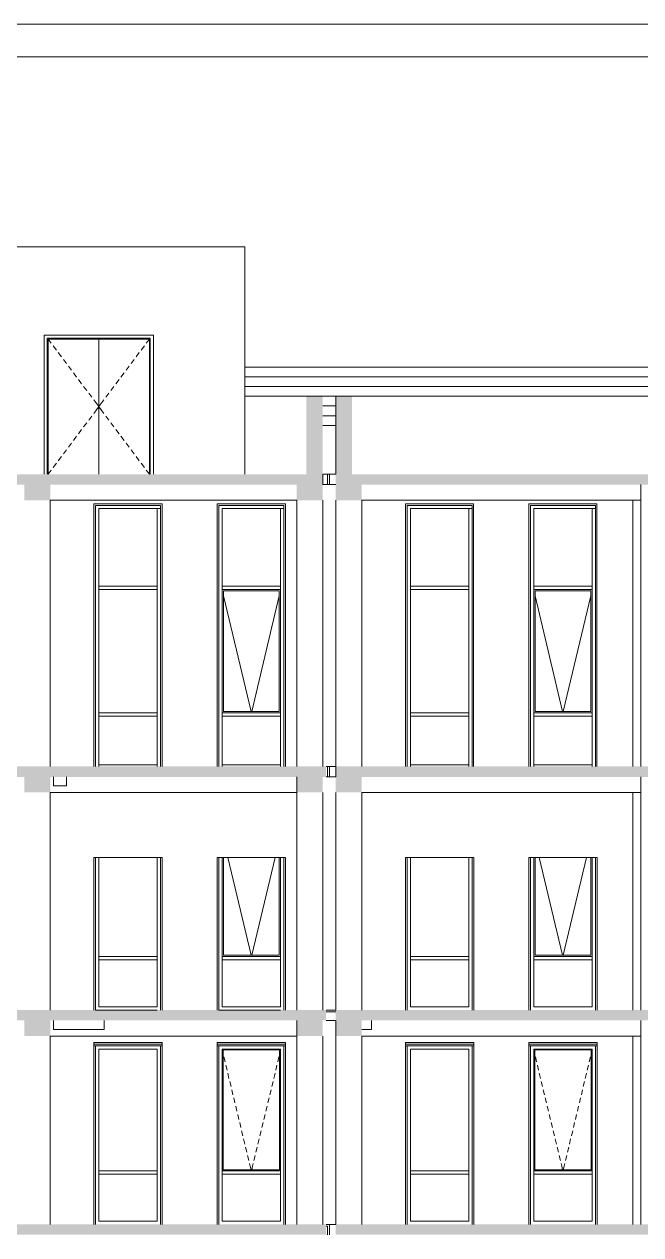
# Model space of a CAD drawing. Header units: millimetres. Extents: x 1499747 to 4230374, y -28481 to 441852.
# Drawn here: x 2379544 to 2389045, y 13355 to 31994 of the extents above; entities that cross this region are included whole.
import ezdxf
from ezdxf.xclip import XClip

# ---------------------------------------------------------------- set-up
doc = ezdxf.new("R2010")
doc.units = ezdxf.units.MM
doc.header["$MEASUREMENT"] = 0
doc.header["$XCLIPFRAME"] = 0
for name, color, linetype, lineweight in [('1 Разрез_23_0_Ном._пера__7_Ном._пера__7', 7, 'Continuous', 18), ('1 Разрез_23_Витражные окна_Ном._пера__1_Ном._пера__7', 7, 'Continuous', 18), ('1 Разрез_23_Витражные окна_Ном._пера__92_Ном._пера__233', 233, 'Continuous', 18), ('1 Разрез_23_Выступы_Ном._пера__1_Ном._пера__7', 7, 'Continuous', 18), ('1 Разрез_23_Двери Archicad_Ном._пера__3_Ном._пера__30', 30, 'Continuous', 18), ('1 Разрез_23_Конструктив - Балки_Ном._пера__10_Ном._пера__134', 134, 'Continuous', 18), ('1 Разрез_23_Конструктив - Балки_Ном._пера__7', 7, 'Continuous', 18), ('1 Разрез_23_Конструктив - Колонны_Ном._пера__8_Ном._пера__12', 12, 'Continuous', 18), ('1 Разрез_23_Конструктив - Отвестрия для Шахты в перекрытие_Ном._пера__1_Ном._пера__7', 7, 'Continuous', 18), ('1 Разрез_23_Конструктив - Перекрытия_Ном._пера__7', 7, 'Continuous', 18), ('1 Разрез_23_Конструктив - Стены Ненесущие Газоблок_Ном._пера__1_Ном._пера__7', 7, 'Continuous', 18), ('1 Разрез_23_Конструктив - Стены Ненесущие Газоблок_Ном._пера__7', 7, 'Continuous', 18), ('1 Разрез_23_Конструктив - Стены Ненесущие Газоблок_Ном._пера__87_Ном._пера__251', 251, 'Continuous', 18), ('1 Разрез_23_Конструктив - Стены Ненесущие_Ном._пера__87_Ном._пера__251', 251, 'Continuous', 18), ('1 Разрез_23_Окна Archicad_Ном._пера__87_Ном._пера__251', 251, 'Continuous', 18), ('1 Разрез_23_Парапет_Ном._пера__20_Ном._пера__1', 1, 'Continuous', 18), ('1 Разрез_23_Ребра Навес_Ном._пера__1_Ном._пера__7', 7, 'Continuous', 18)]:
    doc.layers.add(name, color=color, linetype=linetype, lineweight=lineweight)
doc.layers.add('Чертеж и Рисунок', color=7, linetype='Continuous')

# ---------------------------------------------------------------- blocks, each defined once
blk = doc.blocks.new('Чертеж_1_23', base_point=(1274000, 29700))
at = {"layer": '1 Разрез_23_Конструктив - Балки_Ном._пера__7', "linetype": 'Continuous'}
for points in [[(1273742, 52580), (1273342, 52580), (1273342, 52340), (1273742, 52340)], [(1277942, 52580), (1277542, 52580), (1277542, 52340), (1277942, 52340)], [(1278542, 52580), (1278142, 52580), (1278142, 52340), (1278542, 52340)], [(1273742, 48080), (1273342, 48080), (1273342, 47840), (1273742, 47840)], [(1277942, 48080), (1277542, 48080), (1277542, 47840), (1277942, 47840)], [(1278542, 48080), (1278142, 48080), (1278142, 47840), (1278542, 47840)], [(1273742, 44330), (1273342, 44330), (1273342, 44090), (1273742, 44090)], [(1277942, 44330), (1277542, 44330), (1277542, 44090), (1277942, 44090)], [(1278542, 44330), (1278142, 44330), (1278142, 44090), (1278542, 44090)]]:
    blk.add_hatch(color=256, dxfattribs=at).paths.add_polyline_path(points)
at = {"layer": '1 Разрез_23_Конструктив - Перекрытия_Ном._пера__7', "linetype": 'Continuous'}
for points in [[(1256659, 52740), (1256659, 52580), (1277941, 52580), (1277941, 52740)], [(1278142, 52740), (1278142, 52580), (1292692, 52580), (1292692, 52740)], [(1256659, 48240), (1256659, 48080), (1277992, 48080), (1277992, 48240)], [(1278142, 48240), (1278142, 48080), (1287892, 48080), (1287892, 48240)], [(1277992, 44490), (1256659, 44490), (1256659, 44330), (1277992, 44330)], [(1278142, 44490), (1278142, 44330), (1287892, 44330), (1287892, 44490)], [(1256659, 41030), (1277992, 41030), (1277992, 41190), (1256659, 41190)], [(1287892, 41190), (1278142, 41190), (1278142, 41030), (1287892, 41030)]]:
    blk.add_hatch(color=256, dxfattribs=at).paths.add_polyline_path(points)
at = {"layer": '1 Разрез_23_Конструктив - Стены Ненесущие Газоблок_Ном._пера__7', "linetype": 'Continuous'}
for points in [[(1277691, 53940), (1277691, 52740), (1277941, 52740), (1277941, 53940)], [(1278392, 52740), (1278392, 53940), (1278142, 53940), (1278142, 52740)]]:
    blk.add_hatch(color=256, dxfattribs=at).paths.add_polyline_path(points)
at = {"layer": '1 Разрез_23_0_Ном._пера__7_Ном._пера__7', "linetype": 'Continuous', "flags": 128}
blk.add_lwpolyline([(1316000, 59668), (1232000, 59668)], dxfattribs=at)
blk.add_lwpolyline([(1234000, 59168), (1234000, 768), (1315500, 768), (1315500, 59168)], close=True, dxfattribs=at)
at = {"layer": '1 Разрез_23_Витражные окна_Ном._пера__1_Ном._пера__7', "linetype": 'Continuous'}
for p, q in [((1274442, 52260), (1275392, 52260)), ((1274442, 51280), (1274442, 52260)), ((1274492, 52210), (1275392, 52210)), ((1274492, 51280), (1274492, 52210)), ((1275392, 52260), (1275442, 52260)), ((1275392, 52210), (1275442, 52210)), ((1275392, 52210), (1275392, 51280)), ((1275442, 52260), (1275442, 52210)), ((1275442, 52210), (1275442, 51280)), ((1276342, 52260), (1277292, 52260)), ((1276342, 51280), (1276342, 52260)), ((1276392, 52210), (1277292, 52210)), ((1276392, 51280), (1276392, 52210)), ((1277292, 52260), (1277342, 52260)), ((1277292, 52210), (1277342, 52210)), ((1277292, 52210), (1277292, 51280)), ((1277342, 52260), (1277342, 52210)), ((1277342, 52210), (1277342, 51280)), ((1279242, 52260), (1280192, 52260)), ((1279242, 51280), (1279242, 52260)), ((1279292, 52210), (1280192, 52210)), ((1279292, 51280), (1279292, 52210)), ((1280192, 52260), (1280242, 52260)), ((1280192, 52210), (1280242, 52210)), ((1280192, 52210), (1280192, 51280)), ((1280242, 52260), (1280242, 52210)), ((1280242, 52210), (1280242, 51280)), ((1281142, 52260), (1282092, 52260)), ((1281142, 51280), (1281142, 52260)), ((1281192, 52210), (1282092, 52210)), ((1281192, 51280), (1281192, 52210)), ((1282092, 52260), (1282142, 52260)), ((1282092, 52210), (1282142, 52210)), ((1282092, 52210), (1282092, 51280)), ((1282142, 52260), (1282142, 52210)), ((1282142, 52210), (1282142, 51280)), ((1274442, 50990), (1274442, 51280)), ((1274492, 51015), (1274492, 51280)), ((1275392, 51280), (1275392, 50990)), ((1275442, 51280), (1275442, 50990)), ((1276342, 50990), (1276342, 51280)), ((1276392, 51015), (1276392, 51280)), ((1277292, 51280), (1277292, 50990)), ((1277342, 51280), (1277342, 50990)), ((1279242, 50990), (1279242, 51280)), ((1279292, 51015), (1279292, 51280)), ((1280192, 51280), (1280192, 50990)), ((1280242, 51280), (1280242, 50990)), ((1281142, 50990), (1281142, 51280)), ((1281192, 51015), (1281192, 51280)), ((1282092, 51280), (1282092, 50990)), ((1282142, 51280), (1282142, 50990)), ((1274442, 49040), (1274442, 50990)), ((1274492, 50990), (1274492, 51015)), ((1275392, 51015), (1274492, 51015)), ((1274492, 50965), (1274492, 50990)), ((1274492, 49065), (1274492, 50965)), ((1275392, 50965), (1274492, 50965)), ((1275392, 50990), (1275392, 50560)), ((1275442, 50990), (1275442, 50560)), ((1276342, 49040), (1276342, 50990)), ((1276392, 50990), (1276392, 51015)), ((1277292, 51015), (1276392, 51015)), ((1276392, 50965), (1276392, 50990)), ((1276392, 49065), (1276392, 50965)), ((1277292, 50965), (1276392, 50965)), ((1276412, 50945), (1276412, 49085)), ((1277272, 50945), (1276412, 50945)), ((1277272, 49085), (1277272, 50945)), ((1277292, 50990), (1277292, 50560)), ((1277342, 50990), (1277342, 50560)), ((1279242, 49040), (1279242, 50990)), ((1279292, 50990), (1279292, 51015)), ((1280192, 51015), (1279292, 51015)), ((1279292, 50965), (1279292, 50990)), ((1279292, 49065), (1279292, 50965)), ((1280192, 50965), (1279292, 50965)), ((1280192, 50990), (1280192, 50560)), ((1280242, 50990), (1280242, 50560)), ((1281142, 49040), (1281142, 50990)), ((1281192, 50990), (1281192, 51015)), ((1282092, 51015), (1281192, 51015)), ((1281192, 50965), (1281192, 50990)), ((1281192, 49065), (1281192, 50965)), ((1282092, 50965), (1281192, 50965)), ((1281212, 50945), (1281212, 49085)), ((1282072, 50945), (1281212, 50945)), ((1282072, 49085), (1282072, 50945)), ((1282092, 50990), (1282092, 50560)), ((1282142, 50990), (1282142, 50560)), ((1275392, 50560), (1275392, 49040)), ((1275442, 50560), (1275442, 49040)), ((1277292, 50560), (1277292, 49040)), ((1277342, 50560), (1277342, 49040)), ((1280192, 50560), (1280192, 49040)), ((1280242, 50560), (1280242, 49040)), ((1282092, 50560), (1282092, 49040)), ((1282142, 50560), (1282142, 49040)), ((1274442, 48690), (1274442, 49040)), ((1274492, 49040), (1274492, 49065)), ((1275392, 49065), (1274492, 49065)), ((1274492, 49015), (1274492, 49040)), ((1275392, 49040), (1275392, 48690)), ((1275442, 49040), (1275442, 48690)), ((1276342, 48690), (1276342, 49040)), ((1276392, 49040), (1276392, 49065)), ((1277292, 49065), (1276392, 49065)), ((1276392, 49015), (1276392, 49040)), ((1276412, 49085), (1277272, 49085)), ((1277292, 49040), (1277292, 48690)), ((1277342, 49040), (1277342, 48690)), ((1279242, 48690), (1279242, 49040)), ((1279292, 49040), (1279292, 49065)), ((1280192, 49065), (1279292, 49065)), ((1279292, 49015), (1279292, 49040)), ((1280192, 49040), (1280192, 48690)), ((1280242, 49040), (1280242, 48690)), ((1281142, 48690), (1281142, 49040)), ((1281192, 49040), (1281192, 49065)), ((1282092, 49065), (1281192, 49065)), ((1281192, 49015), (1281192, 49040)), ((1281212, 49085), (1282072, 49085)), ((1282092, 49040), (1282092, 48690)), ((1282142, 49040), (1282142, 48690)), ((1275392, 49015), (1274492, 49015)), ((1274492, 48690), (1274492, 49015)), ((1277292, 49015), (1276392, 49015)), ((1276392, 48690), (1276392, 49015)), ((1280192, 49015), (1279292, 49015)), ((1279292, 48690), (1279292, 49015)), ((1282092, 49015), (1281192, 49015)), ((1281192, 48690), (1281192, 49015)), ((1274442, 48240), (1274442, 48690)), ((1274492, 48265), (1274492, 48690)), ((1275392, 48690), (1275392, 48240)), ((1275442, 48690), (1275442, 48240)), ((1276342, 48240), (1276342, 48690)), ((1276392, 48265), (1276392, 48690)), ((1277292, 48690), (1277292, 48240)), ((1277342, 48690), (1277342, 48240)), ((1279242, 48240), (1279242, 48690)), ((1279292, 48265), (1279292, 48690)), ((1280192, 48690), (1280192, 48240)), ((1280242, 48690), (1280242, 48240)), ((1281142, 48240), (1281142, 48690)), ((1281192, 48265), (1281192, 48690)), ((1282092, 48690), (1282092, 48240)), ((1282142, 48690), (1282142, 48240)), ((1274492, 48240), (1274492, 48265)), ((1275392, 48265), (1274492, 48265)), ((1276392, 48240), (1276392, 48265)), ((1277292, 48265), (1276392, 48265)), ((1279292, 48240), (1279292, 48265)), ((1280192, 48265), (1279292, 48265)), ((1281192, 48240), (1281192, 48265)), ((1282092, 48265), (1281192, 48265)), ((1274442, 46100), (1274442, 46840)), ((1274492, 46100), (1274492, 46840)), ((1275392, 46840), (1275392, 46790)), ((1275392, 46790), (1275392, 46100)), ((1275442, 46840), (1275442, 46790)), ((1275442, 46790), (1275442, 46100)), ((1276342, 46100), (1276342, 46840)), ((1276392, 46100), (1276392, 46840)), ((1276412, 46840), (1276412, 45335)), ((1277272, 45335), (1277272, 46840)), ((1277292, 46840), (1277292, 46790)), ((1277292, 46790), (1277292, 46100)), ((1277342, 46840), (1277342, 46790)), ((1277342, 46790), (1277342, 46100)), ((1279242, 46100), (1279242, 46840)), ((1279292, 46100), (1279292, 46840)), ((1280192, 46840), (1280192, 46790)), ((1280192, 46790), (1280192, 46100)), ((1280242, 46840), (1280242, 46790)), ((1280242, 46790), (1280242, 46100)), ((1281142, 46100), (1281142, 46840)), ((1281192, 46100), (1281192, 46840)), ((1281212, 46840), (1281212, 45335)), ((1282072, 45335), (1282072, 46840)), ((1282092, 46840), (1282092, 46790)), ((1282092, 46790), (1282092, 46100)), ((1282142, 46840), (1282142, 46790)), ((1282142, 46790), (1282142, 46100)), ((1274442, 45290), (1274442, 46100)), ((1274492, 45315), (1274492, 46100)), ((1275392, 46100), (1275392, 45390)), ((1275442, 46100), (1275442, 45390)), ((1276342, 45290), (1276342, 46100)), ((1276392, 45315), (1276392, 46100)), ((1277292, 46100), (1277292, 45390)), ((1277342, 46100), (1277342, 45390)), ((1279242, 45290), (1279242, 46100)), ((1279292, 45315), (1279292, 46100)), ((1280192, 46100), (1280192, 45390)), ((1280242, 46100), (1280242, 45390)), ((1281142, 45290), (1281142, 46100)), ((1281192, 45315), (1281192, 46100)), ((1282092, 46100), (1282092, 45390)), ((1282142, 46100), (1282142, 45390)), ((1274492, 45290), (1274492, 45315)), ((1275392, 45315), (1274492, 45315)), ((1275392, 45390), (1275392, 45290)), ((1275442, 45390), (1275442, 45290)), ((1276392, 45290), (1276392, 45315)), ((1277292, 45315), (1276392, 45315)), ((1276412, 45335), (1277272, 45335)), ((1277292, 45390), (1277292, 45290)), ((1277342, 45390), (1277342, 45290)), ((1279292, 45290), (1279292, 45315)), ((1280192, 45315), (1279292, 45315)), ((1280192, 45390), (1280192, 45290)), ((1280242, 45390), (1280242, 45290)), ((1281192, 45290), (1281192, 45315)), ((1282092, 45315), (1281192, 45315)), ((1281212, 45335), (1282072, 45335)), ((1282092, 45390), (1282092, 45290)), ((1282142, 45390), (1282142, 45290)), ((1274442, 44490), (1274442, 45290)), ((1274492, 44540), (1274492, 45290)), ((1275392, 45265), (1274492, 45265)), ((1275392, 45290), (1275392, 44540)), ((1275442, 45290), (1275442, 44490)), ((1276342, 44490), (1276342, 45290)), ((1276392, 44540), (1276392, 45290)), ((1277292, 45265), (1276392, 45265)), ((1277292, 45290), (1277292, 44540)), ((1277342, 45290), (1277342, 44490)), ((1279242, 44490), (1279242, 45290)), ((1279292, 44540), (1279292, 45290)), ((1280192, 45265), (1279292, 45265)), ((1280192, 45290), (1280192, 44540)), ((1280242, 45290), (1280242, 44490)), ((1281142, 44490), (1281142, 45290)), ((1281192, 44540), (1281192, 45290)), ((1282092, 45265), (1281192, 45265)), ((1282092, 45290), (1282092, 44540)), ((1282142, 45290), (1282142, 44490)), ((1275392, 44490), (1274442, 44490)), ((1275392, 44540), (1274492, 44540)), ((1277292, 44490), (1276342, 44490)), ((1277292, 44540), (1276392, 44540)), ((1280192, 44540), (1279292, 44540)), ((1282092, 44540), (1281192, 44540)), ((1274442, 43590), (1274442, 43940)), ((1274942, 43940), (1274442, 43940)), ((1274492, 43590), (1274492, 43890)), ((1274942, 43890), (1274492, 43890)), ((1275442, 43940), (1274942, 43940)), ((1275392, 43890), (1274942, 43890)), ((1275392, 43590), (1275392, 43890)), ((1275442, 43590), (1275442, 43940)), ((1276342, 43590), (1276342, 43940)), ((1276842, 43940), (1276342, 43940)), ((1276392, 43590), (1276392, 43890)), ((1276842, 43890), (1276392, 43890)), ((1276407, 43875), (1277277, 43875)), ((1276407, 42030), (1276407, 43875)), ((1277342, 43940), (1276842, 43940)), ((1277292, 43890), (1276842, 43890)), ((1277277, 43875), (1277277, 42030)), ((1277292, 43590), (1277292, 43890)), ((1277342, 43590), (1277342, 43940)), ((1279242, 43590), (1279242, 43940)), ((1279742, 43940), (1279242, 43940)), ((1279292, 43590), (1279292, 43890)), ((1279742, 43890), (1279292, 43890)), ((1280242, 43940), (1279742, 43940)), ((1280192, 43890), (1279742, 43890)), ((1280192, 43590), (1280192, 43890)), ((1280242, 43590), (1280242, 43940)), ((1281142, 43590), (1281142, 43940)), ((1281642, 43940), (1281142, 43940)), ((1281192, 43590), (1281192, 43890)), ((1281642, 43890), (1281192, 43890)), ((1281207, 43875), (1282077, 43875)), ((1281207, 42030), (1281207, 43875)), ((1282142, 43940), (1281642, 43940)), ((1282092, 43890), (1281642, 43890)), ((1282077, 43875), (1282077, 42030)), ((1282092, 43590), (1282092, 43890)), ((1282142, 43590), (1282142, 43940)), ((1274442, 42190), (1274442, 43590)), ((1274492, 42190), (1274492, 43590)), ((1275392, 42190), (1275392, 43590)), ((1275442, 42190), (1275442, 43590)), ((1276342, 42190), (1276342, 43590)), ((1276392, 42190), (1276392, 43590)), ((1277292, 42190), (1277292, 43590)), ((1277342, 42190), (1277342, 43590)), ((1279242, 42190), (1279242, 43590)), ((1279292, 42190), (1279292, 43590)), ((1280192, 42190), (1280192, 43590)), ((1280242, 42190), (1280242, 43590)), ((1281142, 42190), (1281142, 43590)), ((1281192, 42190), (1281192, 43590)), ((1282092, 42190), (1282092, 43590)), ((1282142, 42190), (1282142, 43590)), ((1274442, 41990), (1274442, 42190)), ((1274492, 42015), (1274492, 42190)), ((1275392, 41990), (1275392, 42190)), ((1275442, 41990), (1275442, 42190)), ((1276342, 41990), (1276342, 42190)), ((1276392, 42015), (1276392, 42190)), ((1277292, 41990), (1277292, 42190)), ((1277342, 41990), (1277342, 42190)), ((1279242, 41990), (1279242, 42190)), ((1279292, 42015), (1279292, 42190)), ((1280192, 41990), (1280192, 42190)), ((1280242, 41990), (1280242, 42190)), ((1281142, 41990), (1281142, 42190)), ((1281192, 42015), (1281192, 42190)), ((1282092, 41990), (1282092, 42190)), ((1282142, 41990), (1282142, 42190)), ((1274442, 41190), (1274442, 41990)), ((1274492, 42015), (1274942, 42015)), ((1274492, 41990), (1274492, 42015)), ((1274492, 41965), (1274492, 41990)), ((1274492, 41965), (1274942, 41965)), ((1274492, 41240), (1274492, 41965)), ((1274942, 42015), (1275392, 42015)), ((1274942, 41965), (1275392, 41965)), ((1275392, 41240), (1275392, 41990)), ((1275442, 41190), (1275442, 41990)), ((1276342, 41190), (1276342, 41990)), ((1276392, 42015), (1276842, 42015)), ((1276392, 41990), (1276392, 42015)), ((1276392, 41965), (1276392, 41990)), ((1276392, 41965), (1276842, 41965)), ((1276392, 41240), (1276392, 41965)), ((1277277, 42030), (1276407, 42030)), ((1276842, 42015), (1277292, 42015)), ((1276842, 41965), (1277292, 41965)), ((1277292, 41240), (1277292, 41990)), ((1277342, 41190), (1277342, 41990)), ((1279242, 41190), (1279242, 41990)), ((1279292, 42015), (1279742, 42015)), ((1279292, 41990), (1279292, 42015)), ((1279292, 41965), (1279292, 41990)), ((1279292, 41965), (1279742, 41965)), ((1279292, 41240), (1279292, 41965)), ((1279742, 42015), (1280192, 42015)), ((1279742, 41965), (1280192, 41965)), ((1280192, 41240), (1280192, 41990)), ((1280242, 41190), (1280242, 41990)), ((1281142, 41190), (1281142, 41990)), ((1281192, 42015), (1281642, 42015)), ((1281192, 41990), (1281192, 42015)), ((1281192, 41965), (1281192, 41990)), ((1281192, 41965), (1281642, 41965)), ((1281192, 41240), (1281192, 41965)), ((1282077, 42030), (1281207, 42030)), ((1281642, 42015), (1282092, 42015)), ((1281642, 41965), (1282092, 41965)), ((1282092, 41240), (1282092, 41990)), ((1282142, 41190), (1282142, 41990)), ((1274492, 41240), (1274942, 41240)), ((1274942, 41240), (1275392, 41240)), ((1276392, 41240), (1276842, 41240)), ((1276842, 41240), (1277292, 41240)), ((1279292, 41240), (1279742, 41240)), ((1279742, 41240), (1280192, 41240)), ((1281192, 41240), (1281642, 41240)), ((1281642, 41240), (1282092, 41240))]:
    blk.add_line(p, q, dxfattribs=at)
at = {"layer": '1 Разрез_23_Витражные окна_Ном._пера__92_Ном._пера__233', "linetype": 'Continuous'}
for p, q in [((1276412, 50865), (1276836, 49085)), ((1277272, 50865), (1276848, 49085)), ((1281212, 50865), (1281636, 49085)), ((1282072, 50865), (1281648, 49085)), ((1276477, 46840), (1276836, 45335)), ((1277206, 46840), (1276848, 45335)), ((1281277, 46840), (1281636, 45335)), ((1282006, 46840), (1281648, 45335)), ((1276392, 43874), (1276406, 43817)), ((1277292, 43874), (1277278, 43817)), ((1281192, 43874), (1281206, 43817)), ((1282092, 43874), (1282078, 43817)), ((1276418, 43768), (1276436, 43691)), ((1276448, 43642), (1276467, 43564)), ((1277236, 43642), (1277217, 43564)), ((1277267, 43768), (1277248, 43691)), ((1281217, 43768), (1281236, 43691)), ((1281248, 43642), (1281267, 43564)), ((1282036, 43642), (1282017, 43564)), ((1282066, 43768), (1282048, 43691)), ((1276479, 43516), (1276497, 43438)), ((1277206, 43516), (1277187, 43438)), ((1281278, 43516), (1281297, 43438)), ((1282005, 43516), (1281987, 43438)), ((1276509, 43389), (1276528, 43311)), ((1276540, 43263), (1276558, 43185)), ((1277145, 43263), (1277126, 43185)), ((1277175, 43389), (1277156, 43311)), ((1281309, 43389), (1281328, 43311)), ((1281339, 43263), (1281358, 43185)), ((1281944, 43263), (1281926, 43185)), ((1281975, 43389), (1281956, 43311)), ((1276570, 43136), (1276589, 43059)), ((1277114, 43136), (1277095, 43059)), ((1281370, 43136), (1281389, 43059)), ((1281914, 43136), (1281895, 43059)), ((1276601, 43010), (1276619, 42932)), ((1276631, 42884), (1276650, 42806)), ((1277053, 42884), (1277034, 42806)), ((1277084, 43010), (1277065, 42932)), ((1281400, 43010), (1281419, 42932)), ((1281431, 42884), (1281450, 42806)), ((1281853, 42884), (1281834, 42806)), ((1281883, 43010), (1281865, 42932)), ((1276662, 42757), (1276680, 42680)), ((1277023, 42757), (1277004, 42680)), ((1281461, 42757), (1281480, 42680)), ((1281822, 42757), (1281804, 42680)), ((1276692, 42631), (1276711, 42553)), ((1276723, 42505), (1276741, 42427)), ((1276962, 42505), (1276943, 42427)), ((1276992, 42631), (1276973, 42553)), ((1281492, 42631), (1281511, 42553)), ((1281522, 42505), (1281541, 42427)), ((1281761, 42505), (1281743, 42427)), ((1281792, 42631), (1281773, 42553)), ((1276753, 42378), (1276772, 42300)), ((1276931, 42378), (1276912, 42300)), ((1281553, 42378), (1281572, 42300)), ((1281731, 42378), (1281712, 42300)), ((1276784, 42252), (1276802, 42174)), ((1276814, 42125), (1276823, 42087)), ((1276870, 42125), (1276861, 42087)), ((1276901, 42252), (1276882, 42174)), ((1281583, 42252), (1281602, 42174)), ((1281614, 42125), (1281623, 42087)), ((1281670, 42125), (1281661, 42087)), ((1281700, 42252), (1281682, 42174)), ((1276823, 42087), (1276837, 42030)), ((1276837, 42030), (1276841, 42015)), ((1276847, 42030), (1276843, 42015)), ((1276861, 42087), (1276847, 42030)), ((1281623, 42087), (1281637, 42030)), ((1281637, 42030), (1281641, 42015)), ((1281647, 42030), (1281643, 42015)), ((1281661, 42087), (1281647, 42030))]:
    blk.add_line(p, q, dxfattribs=at)
at = {"layer": '1 Разрез_23_Выступы_Ном._пера__1_Ном._пера__7', "linetype": 'Continuous'}
for p, q in [((1278017, 52580), (1278017, 52740)), ((1278017, 52740), (1278045, 52740)), ((1278045, 52580), (1278045, 52740)), ((1278017, 48080), (1278017, 48240)), ((1278045, 48080), (1278045, 48240)), ((1278142, 44462), (1277992, 44462)), ((1275467, 43967), (1274417, 43967)), ((1274442, 43940), (1274417, 43940)), ((1275467, 43940), (1275442, 43940)), ((1277367, 43967), (1276317, 43967)), ((1276342, 43940), (1276317, 43940)), ((1277367, 43940), (1277342, 43940)), ((1280267, 43967), (1279217, 43967)), ((1279242, 43940), (1279217, 43940)), ((1280267, 43940), (1280242, 43940)), ((1282167, 43967), (1281117, 43967)), ((1281142, 43940), (1281117, 43940)), ((1282167, 43940), (1282142, 43940)), ((1278017, 41162), (1277992, 41162)), ((1278017, 41030), (1278017, 41162)), ((1278045, 41030), (1278045, 41190))]:
    blk.add_line(p, q, dxfattribs=at)
at = {"layer": '1 Разрез_23_Двери Archicad_Ном._пера__3_Ном._пера__30', "linetype": 'Continuous'}
for p, q in [((1273648, 52740), (1273648, 54883)), ((1273648, 54883), (1275334, 54883)), ((1273698, 54833), (1273698, 52740)), ((1275284, 54833), (1273698, 54833)), ((1273711, 54820), (1273759, 54756)), ((1274491, 54820), (1273711, 54820)), ((1273711, 54820), (1273711, 52740)), ((1274491, 52740), (1274491, 54820)), ((1274491, 54820), (1275271, 54820)), ((1275271, 54820), (1275223, 54756)), ((1275271, 54820), (1275271, 52740)), ((1275284, 52740), (1275284, 54833)), ((1275334, 54883), (1275334, 52740)), ((1273789, 54716), (1273837, 54652)), ((1273867, 54612), (1273915, 54548)), ((1275115, 54612), (1275067, 54548)), ((1275193, 54716), (1275145, 54652)), ((1273945, 54508), (1273993, 54444)), ((1275037, 54508), (1274989, 54444)), ((1274023, 54404), (1274071, 54340)), ((1274101, 54300), (1274149, 54236)), ((1274881, 54300), (1274833, 54236)), ((1274959, 54404), (1274911, 54340)), ((1274179, 54196), (1274227, 54132)), ((1274257, 54092), (1274305, 54028)), ((1274725, 54092), (1274677, 54028)), ((1274803, 54196), (1274755, 54132)), ((1274335, 53988), (1274383, 53924)), ((1274413, 53884), (1274443, 53844)), ((1274569, 53884), (1274539, 53844)), ((1274647, 53988), (1274599, 53924)), ((1274413, 53676), (1274443, 53716)), ((1274443, 53844), (1274491, 53780)), ((1274443, 53716), (1274491, 53780)), ((1274539, 53844), (1274491, 53780)), ((1274539, 53716), (1274491, 53780)), ((1274569, 53676), (1274539, 53716)), ((1274257, 53468), (1274305, 53532)), ((1274335, 53572), (1274383, 53636)), ((1274647, 53572), (1274599, 53636)), ((1274725, 53468), (1274677, 53532)), ((1274101, 53260), (1274149, 53324)), ((1274179, 53364), (1274227, 53428)), ((1274803, 53364), (1274755, 53428)), ((1274881, 53260), (1274833, 53324)), ((1274023, 53156), (1274071, 53220)), ((1274959, 53156), (1274911, 53220)), ((1273867, 52948), (1273915, 53012)), ((1273945, 53052), (1273993, 53116)), ((1275037, 53052), (1274989, 53116)), ((1275115, 52948), (1275067, 53012)), ((1273711, 52740), (1273759, 52804)), ((1273789, 52844), (1273837, 52908)), ((1275193, 52844), (1275145, 52908)), ((1275271, 52740), (1275223, 52804))]:
    blk.add_line(p, q, dxfattribs=at)
at = {"layer": '1 Разрез_23_Конструктив - Балки_Ном._пера__10_Ном._пера__134', "linetype": 'Continuous'}
for p, q in [((1273742, 52340), (1277542, 52340)), ((1282842, 52340), (1278542, 52340)), ((1273742, 47840), (1277542, 47840)), ((1282842, 47840), (1278542, 47840)), ((1273742, 44090), (1277542, 44090)), ((1282842, 44090), (1278542, 44090))]:
    blk.add_line(p, q, dxfattribs=at)
at = {"layer": '1 Разрез_23_Конструктив - Колонны_Ном._пера__8_Ном._пера__12', "linetype": 'Continuous'}
for p, q in [((1277941, 52740), (1277942, 52740)), ((1277942, 52580), (1277942, 52740)), ((1282842, 48240), (1282842, 52580)), ((1273742, 48240), (1273742, 52340)), ((1273742, 48240), (1273742, 52340)), ((1277542, 48240), (1277542, 52340)), ((1277942, 48240), (1277942, 52340)), ((1278142, 48240), (1278142, 52340)), ((1278542, 48240), (1278542, 52340)), ((1282717, 48240), (1282717, 52340)), ((1278142, 48080), (1278142, 48240)), ((1278142, 48240), (1278142, 48240)), ((1277542, 44490), (1277542, 48080)), ((1282842, 44490), (1282842, 48080)), ((1273742, 44490), (1273742, 47840)), ((1273742, 44490), (1273742, 47840)), ((1277942, 44490), (1277942, 47840)), ((1278142, 44490), (1278142, 47840)), ((1278542, 44490), (1278542, 47840)), ((1282717, 44490), (1282717, 47840)), ((1277542, 41190), (1277542, 44330)), ((1278142, 41190), (1278142, 44330)), ((1282842, 41190), (1282842, 44330)), ((1273742, 41190), (1273742, 44090)), ((1273742, 41190), (1273742, 44090)), ((1277942, 41190), (1277942, 44090)), ((1278542, 41190), (1278542, 44090)), ((1282717, 41190), (1282717, 44090))]:
    blk.add_line(p, q, dxfattribs=at)
at = {"layer": '1 Разрез_23_Конструктив - Отвестрия для Шахты в перекрытие_Ном._пера__1_Ном._пера__7', "linetype": 'Continuous'}
for p, q in [((1273792, 47940), (1273792, 48080)), ((1273792, 47940), (1273992, 47940)), ((1273992, 47940), (1273992, 48080)), ((1273792, 44190), (1273792, 44330)), ((1274572, 44190), (1273792, 44190)), ((1274572, 44190), (1274572, 44330)), ((1278692, 44190), (1278542, 44190)), ((1278692, 44190), (1278692, 44330))]:
    blk.add_line(p, q, dxfattribs=at)
at = {"layer": '1 Разрез_23_Конструктив - Стены Ненесущие Газоблок_Ном._пера__1_Ном._пера__7', "linetype": 'Continuous'}
for p, q in [((1273591, 56240), (1268892, 56240)), ((1273691, 56240), (1273591, 56240)), ((1276741, 56240), (1273691, 56240)), ((1276741, 52740), (1276741, 56240))]:
    blk.add_line(p, q, dxfattribs=at)
at = {"layer": '1 Разрез_23_Конструктив - Стены Ненесущие Газоблок_Ном._пера__87_Ном._пера__251', "linetype": 'Continuous'}
for p, q in [((1277941, 53940), (1276741, 53940)), ((1287573, 53940), (1278142, 53940)), ((1278142, 52740), (1278142, 53940)), ((1277992, 48080), (1278142, 48080)), ((1277992, 44490), (1278142, 44490)), ((1278142, 44330), (1277992, 44330)), ((1278142, 41190), (1277992, 41190))]:
    blk.add_line(p, q, dxfattribs=at)
at = {"layer": '1 Разрез_23_Конструктив - Стены Ненесущие_Ном._пера__87_Ном._пера__251', "linetype": 'Continuous'}
for p, q in [((1278142, 52580), (1277942, 52580)), ((1278142, 48240), (1277992, 48240))]:
    blk.add_line(p, q, dxfattribs=at)
at = {"layer": '1 Разрез_23_Окна Archicad_Ном._пера__87_Ном._пера__251', "linetype": 'Continuous'}
for p, q in [((1274417, 52285), (1275467, 52285)), ((1274417, 48240), (1274417, 52285)), ((1275467, 52285), (1275467, 48240)), ((1276317, 52285), (1277367, 52285)), ((1276317, 48240), (1276317, 52285)), ((1277367, 52285), (1277367, 48240)), ((1279216, 52285), (1280266, 52285)), ((1279216, 48240), (1279216, 52285)), ((1280266, 52285), (1280266, 48240)), ((1281116, 52285), (1282166, 52285)), ((1281116, 48240), (1281116, 52285)), ((1282166, 52285), (1282166, 48240)), ((1274417, 46840), (1275467, 46840)), ((1274417, 44490), (1274417, 46840)), ((1275467, 46840), (1275467, 44490)), ((1276317, 46840), (1277367, 46840)), ((1276317, 44490), (1276317, 46840)), ((1277367, 46840), (1277367, 44490)), ((1279217, 46840), (1280267, 46840)), ((1279217, 44490), (1279217, 46840)), ((1280267, 46840), (1280267, 44490)), ((1281117, 46840), (1282167, 46840)), ((1281117, 44490), (1281117, 46840)), ((1282167, 46840), (1282167, 44490)), ((1274417, 43990), (1275467, 43990)), ((1274417, 41190), (1274417, 43990)), ((1275467, 43990), (1275467, 41190)), ((1276317, 43990), (1277367, 43990)), ((1276317, 41190), (1276317, 43990)), ((1277367, 43990), (1277367, 41190)), ((1279217, 43990), (1280267, 43990)), ((1279217, 41190), (1279217, 43990)), ((1280267, 43990), (1280267, 41190)), ((1281117, 43990), (1282167, 43990)), ((1281117, 41190), (1281117, 43990)), ((1282167, 43990), (1282167, 41190))]:
    blk.add_line(p, q, dxfattribs=at)
at = {"layer": '1 Разрез_23_Парапет_Ном._пера__20_Ном._пера__1', "linetype": 'Continuous'}
for p, q in [((1278017, 52740), (1277942, 52740)), ((1278142, 52740), (1278045, 52740))]:
    blk.add_line(p, q, dxfattribs=at)
at = {"layer": '1 Разрез_23_Ребра Навес_Ном._пера__1_Ном._пера__7', "linetype": 'Continuous'}
for p, q in [((1276741, 54390), (1287573, 54390)), ((1276741, 54240), (1287573, 54240)), ((1276741, 54090), (1287573, 54090)), ((1277941, 53940), (1278142, 53940)), ((1277941, 53790), (1278142, 53790)), ((1277941, 53640), (1278142, 53640)), ((1277941, 53490), (1278142, 53490))]:
    blk.add_line(p, q, dxfattribs=at)

msp = doc.modelspace()

# ---------------------------------------------------------------- block references
at = {"layer": 'Чертеж и Рисунок', "linetype": 'Continuous'}
ref = msp.add_blockref('Чертеж_1_23', (2380202.85824, 2025.38887), dxfattribs=at)
XClip(ref).set_block_clipping_path([(1232000, -268.1255947253), (1316000, 59668.1255947259)])

doc.saveas('drawing.dxf')
